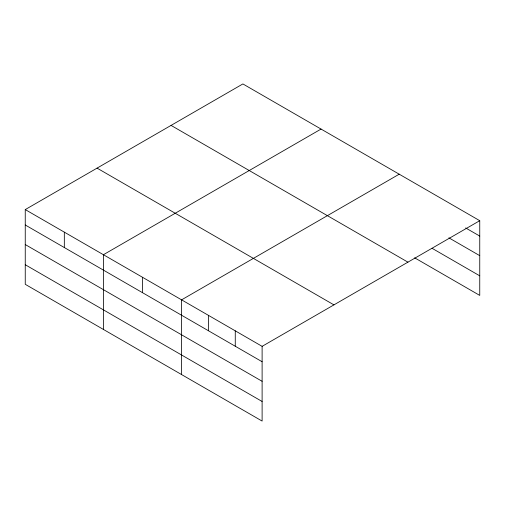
<?xml version="1.0" encoding="UTF-8"?>
<svg xmlns="http://www.w3.org/2000/svg" width="505" height="505" viewBox="0 0 505 505"><rect width="100%" height="100%" fill="white"/><g stroke="black" fill="none" stroke-linecap="round" stroke-linejoin="round"><path stroke-width="0.76" d="M262.114 381.313L262.114 346.342L25.25 209.588L25.25 284.309L262.114 421.063L262.114 381.313L25.25 244.559M414.649 257.828L479.75 295.412L479.75 220.691L242.886 83.937L25.25 209.588M321.054 129.065L103.418 254.716L103.418 329.437M399.215 174.193L181.579 299.844L181.579 374.565M262.114 346.342L479.75 220.691M465.654 227.944L479.75 236.081M448.882 237.836L479.75 255.663M432.103 248.321L479.75 275.831M171.069 125.404L407.933 262.158M97.067 168.127L333.931 304.875M25.25 224.984L262.114 361.738M25.25 264.734L262.114 401.481M235.267 330.844L235.267 346.234M208.426 315.347L208.426 330.737M142.498 277.283L142.498 292.673M64.331 232.155L64.331 247.545"/></g></svg>
